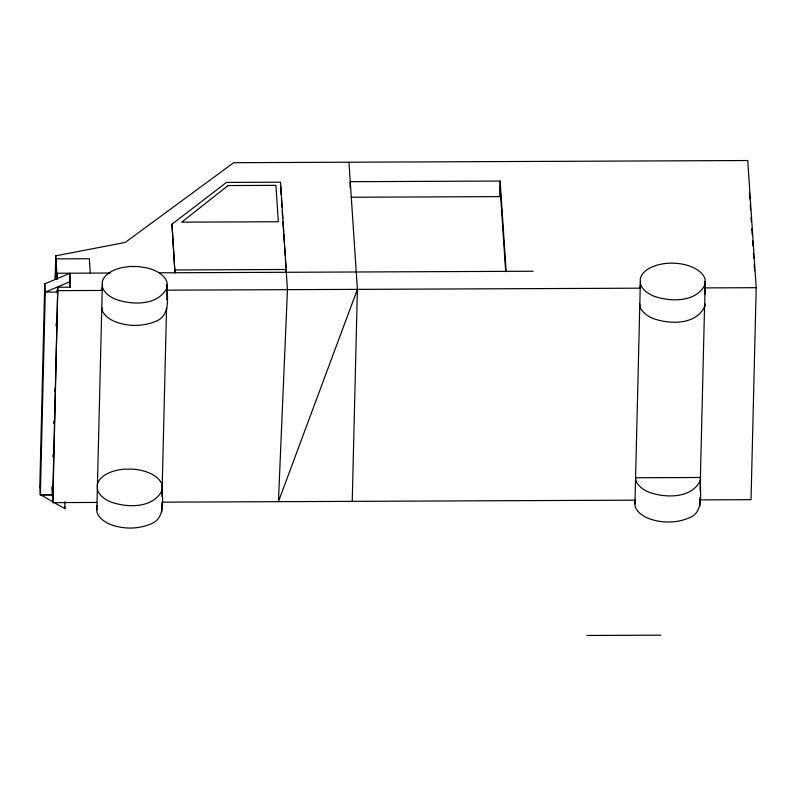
<?xml version="1.0" encoding="UTF-8"?>
<svg xmlns="http://www.w3.org/2000/svg" width="796" height="796" viewBox="0 0 796 796"><rect width="100%" height="100%" fill="white"/><g stroke="black" fill="none" stroke-linecap="round" stroke-linejoin="round"><path stroke-width="1.19" d="M39.8 486.804L44.745 283.864L69.789 273.356L70.197 287.177L57.8 287.237L52.655 499.41M52.198 486.744L52.745 494.973L40.347 495.022L45.282 292.092L44.745 283.864M55.143 279.396L55.71 255.834L125.251 242.432L233.656 162.702L747.752 160.533L756.2 287.694L751.036 499.679L699.853 499.898M55.412 279.486L55.919 258.869L89.351 258.73L90.306 273.118M56.725 279.316L56.874 273.257L110.117 273.028M52.128 490.127L52.208 486.943M52.924 457.053L52.984 454.576M53.73 423.641L53.79 421.164M54.516 391.463L54.576 388.995M56.108 325.882L56.178 323.405M56.924 292.47L56.984 290.003M57.8 287.237L52.864 502.624L97.022 502.435M69.789 273.356L70.197 287.177M52.765 494.615L40.377 494.664L64.824 508.704L64.993 501.699M96.843 509.908L102.326 284.849M161.658 509.639L161.807 503.231M161.976 496.415L166.553 308.231M166.762 299.784L167.13 284.57M97.241 505.47A32.716 18.338 1.4 0 0 96.714 507.35L96.963 512.146A32.716 18.338 1.4 0 0 110.087 524.315C122.753 529.201 137.24 529.39 149.887 524.345C166.692 518.634 161.926 498.734 162.085 484.993A32.716 18.338 1.4 0 0 133.141 469.172L124.604 469.162A32.716 18.338 1.4 0 0 97.261 484.943L97.5 489.729A32.716 18.338 1.4 0 0 110.634 501.898C127.27 507.987 153.946 508.515 162.324 489.779M101.779 307.256L101.888 309.495A32.716 18.338 1.4 0 0 115.022 321.664C127.688 326.549 142.176 326.738 154.822 321.693C171.628 315.982 166.861 296.082 167.021 282.341A32.716 18.338 1.4 0 0 146.384 267.764L138.076 266.521L129.539 266.511L121.36 267.745A32.716 18.338 1.4 0 0 102.196 282.291L102.435 287.077A32.716 18.338 1.4 0 0 115.559 299.246C132.206 305.336 158.882 305.863 167.26 287.127M171.976 224.174L174.951 272.759L171.976 224.174L226.472 182.413L280.57 182.184L286.301 272.292M350.101 187.677L350.25 181.687L500.137 181.05L506.137 271.356M352.24 501.361L357.394 289.376L348.956 162.215M500.137 181.05L499.759 196.622L351.106 197.249M634.949 503.908L640.362 281.645M699.764 503.629L699.913 497.54M700.082 490.455L704.629 303.783L704.758 306.341C696.381 325.076 669.705 324.549 653.058 318.46A32.716 18.338 1.4 0 1 639.934 306.291L639.815 304.052M704.858 294.013L705.166 281.366M635.347 499.46A32.716 18.338 1.4 0 0 634.82 501.351L635.069 506.137A32.716 18.338 1.4 0 0 648.193 518.305C660.859 523.191 675.346 523.38 687.993 518.335C704.649 512.942 699.744 493.341 700.53 480.038L700.4 477.481L635.586 477.759L635.706 479.988A32.716 18.338 1.4 0 0 648.83 492.157C665.476 498.246 692.152 498.774 700.53 480.038M704.758 306.341L705.057 279.137A32.716 18.338 1.4 0 0 671.834 263.158A32.716 18.338 1.4 0 0 640.233 279.088L640.472 283.874A32.716 18.338 1.4 0 0 653.606 296.042C670.242 302.132 696.918 302.659 705.296 283.923M357.394 289.376L278.431 501.669L287.455 289.664L286.132 269.824M70.337 281.575L45.282 292.092L57.68 292.032M175.02 269.953L286.361 269.486M159.001 272.819L533.161 271.247M58.028 290.63L102.187 290.45L102.057 287.893M756.2 287.694L705.007 287.903L704.898 285.674M161.837 502.167L635.039 500.167M586.931 635.467L660.74 635.158M749.414 192.722L749.822 198.91M750.23 205.089L750.558 210.044M751.056 217.467L751.384 222.412M751.792 228.601L752.21 234.78M752.618 240.969L752.946 245.914M753.434 253.337L753.762 258.282M754.18 264.471L754.588 270.66M500.007 186.344L505.679 271.705M280.58 186.214L281.157 194.821M281.396 198.512L281.973 207.119M282.212 210.811L282.699 218.184M282.948 221.875L283.605 231.706M283.764 234.173L284.341 242.78M284.58 246.462L285.157 255.068M285.396 258.76L285.973 267.366M55.71 255.834L57.252 279.008M64.665 506.355L64.824 508.704M52.108 491.192L52.874 502.813M39.83 486.436L40.347 495.022M699.644 501.4L699.893 506.186M640.074 285.625L640.203 288.182L167.001 290.172L166.881 287.943M166.633 307.833L166.712 309.545M161.538 507.4L161.787 512.196M228.084 185.558L181.707 222.154L278.341 221.746L275.923 185.359L228.084 185.558"/></g></svg>
